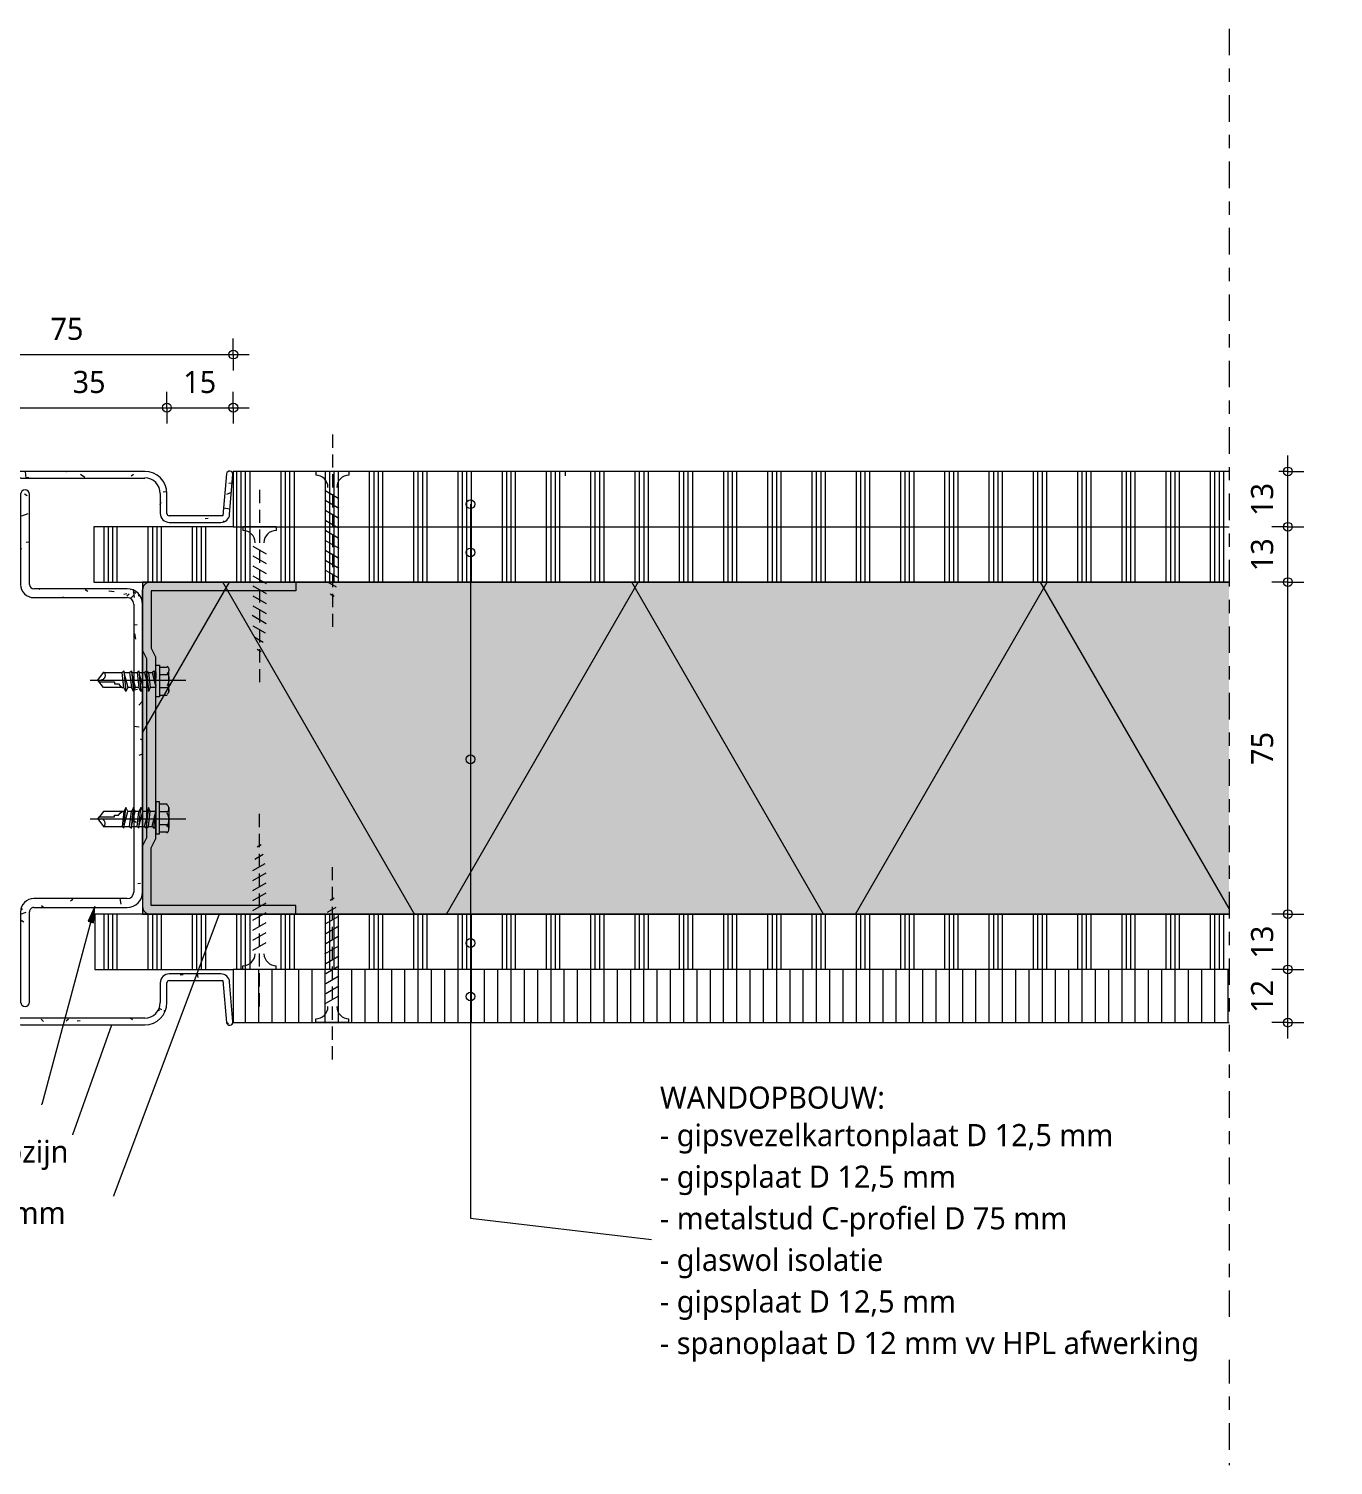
# Model space of a CAD drawing. Header units: millimetres. Extents: x 32900 to 38291, y -18988 to 4133.
# Drawn here: x 33257 to 33551.7, y -15638.2 to -15313.7 of the extents above; entities that cross this region are included whole.
import ezdxf

# ---------------------------------------------------------------- set-up
doc = ezdxf.new("R2010")
doc.units = ezdxf.units.MM
doc.linetypes.add('MV_center', pattern=[15, 6, -3, 3, -3])
doc.linetypes.add('MV_hidden_2', pattern=[4.5, 3, -1.5])
for name, color, linetype, lineweight in [('A-ANNO-DIMS', 211, 'Continuous', 13), ('A-ANNO-DIMS-2', 211, 'Continuous', 13), ('A-ANNO-IDEN', 131, 'Continuous', 18), ('A-ANNO-NOTE', 131, 'Continuous', 18), ('A-DETL', 90, 'Continuous', 13), ('A-DETL-GENF', 92, 'Continuous', 18), ('A-DETL-THIN', 151, 'Continuous', 18), ('G-ANNO-TEXT', 231, 'Continuous', 13), ('STANDARD', 50, 'Continuous', 25)]:
    doc.layers.add(name, color=color, linetype=linetype, lineweight=lineweight)
doc.styles.add('Segoe UI', font='segoeui.ttf', dxfattribs={"height": 5})
doc.styles.add('Segoe UI_B', font='segoeui.ttf', dxfattribs={"height": 5})
doc.dimstyles.new('2_5_mm_2', dxfattribs={"dimscale": 304.8, "dimtxt": 5.23682, "dimasz": 0.006562, "dimexe": 0.011811, "dimexo": 0.0625, "dimgap": 0.005906, "dimtad": 1, "dimdec": 0, "dimzin": 0, "dimdsep": 46, "dimtxsty": 'Segoe UI', "dimblk1": 'DOTBLANK', "dimblk2": 'DOTBLANK', "dimsah": 1, "dimcen": 0.09, "dimdle": 0.011811, "dimazin": 0, "dimtfac": 1, "dimtdec": 4, "dimtix": 1, "dimtmove": 0, "dimatfit": 3, "dimfxl": 0.011811, "dimfxlon": 1, "dimtvp": 1, "dimtfill": 1, "dimtolj": 1, "dimtzin": 0, "dimarcsym": 2})
pattern_1 = [(90, (4, 0), (-10, 6e-16), []), (90, (5, 0), (-10, 6e-16), []), (90, (6, 0), (-10, 6e-16), []), (90, (7, 0), (-10, 6e-16), [])]
pattern_2 = [(230, (33292.705, -15527.169), (-14.5753163, 1.2751645), [1.524, -16.764]), (175, (33292.705, -15527.169), (2.819562, -15.284905), [1.219, -13.411]), (280.451, (33291.491, -15527.062), (-11.7557137, -14.0098403), [1.295, -14.247]), (226.184, (33292.705, -15531.233), (-21.686151, 3.363918), [2.286, -25.146]), (276.636, (33290.898, -15530.952), (-18.99178, -19.79433), [1.943, -21.371]), (171.184, (33292.705, -15531.233), (-18.992058, -19.794098), [1.829, -20.117]), (201, (33290.673, -15530.217), (-12.129647, 8.1815376), [1.524, -16.764]), (146, (33290.673, -15530.217), (-4.944224, -14.7354297), [1.219, -13.411]), (251.451, (33289.662, -15529.535), (-17.073884, -6.5539993), [1.295, -14.247]), (217.5, (33292.705, -15527.169), (-0.2472267, -6.7643278), [0.67056, -12.578, 0.67056, -12.944, -13.462]), (217.5, (33292.705, -15527.169), (-0.2472267, -6.7643278), [-26.863, 0.67056, -12.791]), (187.5, (33292.705, -15527.169), (-5.3456552, -8.0143116), [0.67056, -7.092, 0.67056, -12.273, -5.131]), (187.5, (33292.705, -15527.169), (-5.3456552, -8.0143116), [-20.706, 0.67056, -4.46]), (147.5, (33297.236, -15527.169), (-10.8476471, 0.4581936), [0.67056, -4.409, 0.67056, -15.179, -21.031]), (147.5, (33297.236, -15527.169), (-10.8476471, 0.4581936), [-20.93, 0.67056, -20.361]), (137.5, (33299.268, -15527.169), (-11.8507335, -2.0341877), [0.67056, -5.933, 0.67056, -9.855, -14.935]), (137.5, (33299.268, -15527.169), (-11.8507335, -2.0341877), [-17.13, 0.67056, -14.265])]

# ---------------------------------------------------------------- blocks, each defined once
blk = doc.blocks.new('42 isolatie - Type 1-3788385-Details ziekenhuis Utiliteitsgebouw')
at = {"layer": 'A-DETL-GENF'}
blk.add_hatch(color=256, dxfattribs=at).paths.add_polyline_path([(82.06, 75.8), (10.28, 75.8), (10.28, 0.8), (255.78, 0.8), (255.78, 75.8), (185.87, 75.8)])
at = {"layer": 'A-DETL-GENF', "lineweight": 13}
h = blk.add_hatch(dxfattribs=at)
h.set_pattern_fill('FP_4', color=256, style=0, pattern_type=2)
h.set_pattern_definition([(60, (0, 0), (-69.282, 40), []), (120, (0, 0), (-69.282, -40), [])])
h.paths.add_polyline_path([(82.06, 75.8), (10.28, 75.8), (10.28, 0.8), (255.78, 0.8), (255.78, 75.8), (185.87, 75.8)])
at = {"layer": 'A-DETL-GENF'}
for p, q in [((255.78, 75.8), (10.28, 75.8)), ((255.78, 70.83), (255.78, 75.8)), ((255.78, 70.83), (255.78, 75.8)), ((255.78, 5.77), (255.78, 70.83)), ((255.78, 0.8), (255.78, 5.77)), ((255.78, 0.8), (255.78, 5.77)), ((10.28, 0.8), (255.78, 0.8))]:
    blk.add_line(p, q, dxfattribs=at)
blk = doc.blocks.new('NLRS_00_DI_maskeer - Type 1-4234912-Details ziekenhuis Utiliteitsgebouw')
at = {"layer": 'A-DETL-GENF', "linetype": 'MV_center'}
blk.add_line((-100, 0), (224.5, 0), dxfattribs=at)
blk = doc.blocks.new('00 stalendeurprofiel - schroefje_dwg-4337371-Details ziekenhuis Utiliteitsgebouw')
at = {"layer": 'STANDARD', "color": 130, "lineweight": 5}
for p, q in [((6.15, 69.32), (4.46, 69.32)), ((7.42, 68.48), (7, 65.09)), ((9.12, 68.48), (8.69, 63.82)), ((10.81, 68.48), (10.39, 63.82)), ((12.5, 68.48), (12.08, 63.82)), ((14.2, 68.48), (13.77, 63.82)), ((21.82, 66.36), (0.23, 66.36)), ((6.15, 67.63), (4.46, 67.63)), ((7.85, 68.05), (7, 64.67)), ((8.69, 68.05), (8.27, 64.67)), ((9.54, 68.05), (8.69, 64.67)), ((10.81, 68.05), (9.96, 64.67)), ((11.23, 68.05), (10.81, 64.67)), ((12.5, 68.05), (11.66, 64.67)), ((12.93, 68.05), (12.5, 64.67)), ((14.2, 68.05), (13.35, 64.67)), ((6.15, 64.67), (4.46, 64.67)), ((6.15, 62.97), (4.46, 62.97))]:
    blk.add_line(p, q, dxfattribs=at)
at = {"layer": 'STANDARD', "color": 130, "lineweight": 5, "flags": 128}
for points in [[(4.04, 63.82), (4.04, 66.36), (4.04, 68.48)], [(4.48, 69.52), (4.39, 69.44), (4.3, 69.35), (4.23, 69.25), (4.17, 69.15), (4.12, 69.04), (4.09, 68.92), (4.06, 68.8), (4.06, 68.67), (4.06, 68.55), (4.09, 68.43), (4.12, 68.31), (4.17, 68.2), (4.23, 68.1), (4.3, 68), (4.39, 67.91), (4.48, 67.83)], [(7, 64.24), (7, 64.67), (8.27, 64.67), (8.69, 63.82), (8.69, 64.67), (9.96, 64.67), (10.39, 63.82), (10.81, 64.67), (11.66, 64.67), (12.08, 63.82), (12.5, 64.67), (13.35, 64.67), (13.77, 63.82), (14.2, 64.67), (18.85, 64.67), (20.12, 66.36), (18.85, 68.05), (14.62, 68.05), (14.2, 68.48), (14.2, 68.05), (12.93, 68.05), (12.5, 68.48), (12.5, 68.05), (11.23, 68.05), (10.81, 68.48), (10.81, 68.05), (9.54, 68.05), (9.12, 68.48), (8.69, 68.05), (7.85, 68.05), (7.42, 68.48), (7, 68.05), (7, 66.78)], [(18.82, 68.21), (18.71, 68.1), (18.62, 67.98), (18.55, 67.85), (18.5, 67.72), (18.46, 67.57), (18.45, 67.42), (18.46, 67.27), (18.49, 67.12), (18.54, 66.98), (18.61, 66.85), (18.69, 66.73), (18.8, 66.62), (18.91, 66.53), (19.04, 66.45), (19.18, 66.4), (19.33, 66.36)], [(4.43, 68.05), (4.27, 67.69), (4.15, 67.32), (4.08, 66.94), (4.06, 66.56), (4.08, 66.17), (4.15, 65.79), (4.27, 65.42), (4.43, 65.06)], [(20.12, 66.36), (19.7, 65.94), (19.28, 65.94), (18.85, 65.94), (18.43, 65.94), (18.01, 65.94), (17.58, 65.94), (17.16, 65.94), (16.74, 65.94), (16.31, 65.94), (16.31, 65.51), (15.89, 65.51), (15.47, 65.51), (15.04, 65.09), (14.62, 64.67), (14.2, 64.67), (14.62, 68.05)], [(4.48, 64.86), (4.39, 64.78), (4.3, 64.69), (4.23, 64.6), (4.17, 64.49), (4.12, 64.38), (4.09, 64.26), (4.06, 64.14), (4.06, 64.02), (4.06, 63.89), (4.09, 63.77), (4.12, 63.66), (4.17, 63.54), (4.23, 63.44), (4.3, 63.34), (4.39, 63.25), (4.48, 63.17)]]:
    blk.add_lwpolyline(points, dxfattribs=at)
blk.add_lwpolyline([(6.15, 62.55), (7, 62.55), (7, 69.75), (6.15, 69.75)], close=True, dxfattribs=at)
blk = doc.blocks.new('00 stalendeurprofiel - 00_DI_stalendeurprofiel-V25-Details ziekenhuis Utiliteitsgebouw')
at = {"layer": 'A-DETL-GENF', "lineweight": 13}
h = blk.add_hatch(dxfattribs=at)
h.set_pattern_fill('FP_29', color=256, style=0, pattern_type=2)
h.set_pattern_definition(pattern_2)
h.paths.add_polyline_path([(-9.76, 11.59), (-9.94, 11.55), (-10.1, 11.47), (-10.24, 11.35), (-10.34, 11.2), (-10.41, 11.03), (-10.43, 10.85), (-9.68, 1.8), (-9.57, 1.32), (-9.35, 0.89), (-9.03, 0.52), (-8.63, 0.24), (-8.18, 0.06), (-7.69, 0), (4, 0), (4.52, 0.07), (5, 0.27), (5.41, 0.59), (5.73, 1), (5.93, 1.48), (6, 2), (6, 6.5), (6.12, 7.41), (6.47, 8.25), (7.03, 8.97), (7.75, 9.53), (8.59, 9.88), (9.5, 10), (37.63, 9.98), (37.75, 9.93), (37.85, 9.85), (37.93, 9.75), (37.98, 9.63), (38, 9.5), (38, -40.5), (38.15, -41.66), (38.6, -42.75), (39.32, -43.68), (40.25, -44.4), (41.34, -44.85), (42.5, -45), (47.06, -45), (48.11, -44.87), (49.11, -44.51), (49.99, -43.92), (50.7, -43.14), (51.22, -42.21), (51.5, -41.19), (51.54, -40.13), (51, -36.06), (51.02, -35.83), (51.08, -35.6), (51.2, -35.4), (51.36, -35.23), (51.55, -35.11), (51.77, -35.03), (52.17, -35), (62, -35), (62.26, -35.03), (62.5, -35.13), (62.71, -35.29), (62.86, -35.5), (62.96, -35.74), (63, -36), (62.98, -66.64), (62.93, -66.76), (62.85, -66.86), (62.75, -66.94), (62.63, -66.99), (62.5, -67), (39.99, -67), (39.55, -67.05), (39.13, -67.2), (38.76, -67.43), (38.44, -67.73), (38.2, -68.1), (38.04, -68.51), (38.02, -111.62), (37.97, -111.75), (37.89, -111.86), (37.78, -111.94), (37.66, -111.99), (37.52, -112.01), (9.5, -112.01), (8.6, -111.89), (7.75, -111.54), (7.02, -110.98), (6.47, -110.26), (6.12, -109.41), (6, -108.51), (6, -104), (5.93, -103.48), (5.73, -103), (5.41, -102.59), (5, -102.27), (4.52, -102.07), (4, -102), (-7.69, -102), (-8.18, -102.06), (-8.63, -102.24), (-9.03, -102.52), (-9.35, -102.89), (-9.57, -103.32), (-9.68, -103.8), (-10.43, -112.85), (-10.41, -113.03), (-10.34, -113.2), (-10.24, -113.35), (-10.1, -113.47), (-9.94, -113.55), (-9.76, -113.59), (-9.57, -113.58), (-9.4, -113.54), (-9.24, -113.45), (-9.1, -113.32), (-9.01, -113.16), (-8.95, -112.99), (-8.15, -103.5), (4.13, -103.52), (4.25, -103.57), (4.35, -103.65), (4.43, -103.75), (4.48, -103.87), (4.5, -104), (4.5, -108.5), (4.67, -109.79), (5.17, -111), (5.96, -112.04), (7, -112.83), (8.21, -113.33), (9.5, -113.5), (37.5, -113.5), (38.02, -113.43), (38.5, -113.23), (38.91, -112.91), (39.23, -112.5), (39.43, -112.02), (39.5, -111.5), (39.5, -68.51), (62.5, -68.51), (63.02, -68.44), (63.5, -68.24), (63.91, -67.93), (64.23, -67.51), (64.43, -67.03), (64.5, -66.51), (64.5, -36), (64.42, -35.35), (64.17, -34.75), (63.77, -34.23), (63.25, -33.83), (62.65, -33.59), (62, -33.5), (51.9, -33.51), (51.36, -33.58), (50.76, -33.83), (50.25, -34.22), (49.85, -34.72), (49.6, -35.31), (49.5, -35.95), (49.57, -36.59), (50.05, -40.24), (50.02, -40.95), (49.84, -41.63), (49.49, -42.25), (49.01, -42.77), (48.43, -43.17), (47.76, -43.42), (47.06, -43.5), (42.5, -43.5), (41.72, -43.4), (40.93, -43.04), (40.54, -42.77), (40.12, -42.33), (39.83, -41.82), (39.6, -41.28), (39.5, -40.5), (39.5, 9.5), (39.43, 10.02), (39.23, 10.5), (38.91, 10.91), (38.5, 11.23), (38.02, 11.43), (37.5, 11.5), (9.5, 11.5), (8.21, 11.33), (7, 10.83), (5.96, 10.04), (5.17, 9), (4.67, 7.79), (4.5, 6.5), (4.48, 1.87), (4.43, 1.75), (4.35, 1.65), (4.25, 1.57), (4.13, 1.52), (4, 1.5), (-8.15, 1.5), (-8.95, 10.99), (-9.01, 11.16), (-9.1, 11.32), (-9.24, 11.45), (-9.4, 11.54), (-9.57, 11.58)])
h = blk.add_hatch(dxfattribs=at)
h.set_pattern_fill('FP_29', color=256, style=0, pattern_type=2)
h.set_pattern_definition(pattern_2)
h.paths.add_polyline_path([(36.54, 7.36), (36.29, 7.33), (36.04, 7.23), (35.84, 7.07), (35.68, 6.86), (35.58, 6.62), (35.54, 6.36), (35.54, -14.05), (35.51, -14.3), (35.42, -14.53), (35.27, -14.72), (35.07, -14.87), (34.84, -14.97), (34.6, -15), (13.47, -15), (12.57, -15.12), (11.74, -15.47), (11.02, -16.02), (10.47, -16.74), (10.12, -17.57), (10, -18.47), (10, -83.53), (10.12, -84.43), (10.47, -85.26), (11.02, -85.98), (11.74, -86.53), (12.57, -86.88), (13.47, -87), (34.6, -87), (34.84, -87.03), (35.07, -87.13), (35.27, -87.28), (35.42, -87.47), (35.51, -87.7), (35.54, -87.95), (35.54, -108.36), (35.58, -108.62), (35.68, -108.86), (35.84, -109.07), (36.04, -109.23), (36.29, -109.33), (36.54, -109.36), (36.8, -109.33), (37.04, -109.23), (37.25, -109.07), (37.41, -108.86), (37.51, -108.62), (37.54, -108.36), (37.54, -87.95), (37.44, -87.18), (37.15, -86.47), (36.68, -85.86), (36.07, -85.39), (35.36, -85.1), (34.6, -85), (13.47, -85), (13.09, -84.95), (12.74, -84.8), (12.43, -84.57), (12.2, -84.26), (12.05, -83.91), (12, -83.53), (12, -18.47), (12.05, -18.09), (12.2, -17.74), (12.43, -17.43), (12.74, -17.2), (13.09, -17.05), (13.47, -17), (34.6, -17), (35.36, -16.9), (36.07, -16.61), (36.68, -16.14), (37.15, -15.53), (37.44, -14.82), (37.54, -14.05), (37.54, 6.36), (37.51, 6.62), (37.41, 6.86), (37.25, 7.07), (37.04, 7.23), (36.8, 7.33)])
h = blk.add_hatch(dxfattribs=at)
h.set_pattern_fill('FP_29', color=256, style=0, pattern_type=2)
h.set_pattern_definition(pattern_2)
h.paths.add_polyline_path([(48.93, -29.35), (41.19, -31.08), (40.74, -31.11), (40.3, -31.05), (39.88, -30.9), (39.5, -30.66), (39.5, -31.45), (39.75, -31.47), (40, -31.55), (40.21, -31.68), (40.38, -31.87), (40.5, -32.1), (40.56, -32.34), (40.56, -35.89), (39.5, -35.46), (39.5, -36.28), (40.56, -37.08), (40.56, -42.05), (39.81, -41.82), (40.12, -42.33), (40.54, -42.77), (41.03, -43.12), (41.59, -43.36), (43.38, -43.32), (45.14, -43.08), (46.85, -42.64), (48.52, -41.99), (48.84, -35.04), (49.08, -34.48), (49.44, -34), (49.91, -33.61), (50.46, -33.35), (51.05, -33.23), (51.66, -33.25), (51.9, -33.39), (52.17, -33.47), (52.45, -33.47), (52.73, -33.41), (52.97, -33.27), (53.18, -33.08), (53.33, -32.84), (53.41, -32.57), (52.92, -31.5), (52.17, -30.58), (51.21, -29.89), (50.11, -29.47)])
h.paths.add_polyline_path([(49.51, -30.22), (50.08, -30.31), (50.63, -30.52), (51.1, -30.86), (51.49, -31.3), (51.76, -31.82), (51.9, -32.38), (51.1, -32.24), (50.29, -32.3), (49.53, -32.55), (48.85, -32.99), (48.3, -33.59), (47.92, -34.3), (47.73, -35.09), (41.61, -35.93), (41.61, -31.87), (48.92, -30.28)])
h.paths.add_polyline_path([(47.76, -36.09), (47.56, -41.37), (44.62, -42.03), (41.61, -42.1), (41.61, -36.94), (43.9, -36.62)])
at = {"layer": 'A-DETL-GENF'}
for p, q in [((-10.43, 10.85), (-9.68, 1.8)), ((-8.15, 1.5), (-8.95, 10.99)), ((37.5, 11.5), (9.5, 11.5)), ((9.5, 10), (37.5, 10)), ((4.5, 6.5), (4.5, 2)), ((6, 2), (6, 6.5)), ((38, 9.5), (38, -40.5)), ((39.5, -30.66), (39.5, 9.5)), ((35.54, 6.36), (35.54, -14.05)), ((37.54, -14.05), (37.54, 6.36)), ((4, 1.5), (-8.15, 1.5)), ((-7.69, 0), (4, 0)), ((34.6, -15), (13.47, -15)), ((10, -18.47), (10, -83.53)), ((12, -83.53), (12, -18.47)), ((13.47, -17), (34.6, -17)), ((39.5, -30.66), (39.5, -31.45)), ((39.5, -35.46), (39.5, -31.45)), ((40.56, -32.34), (40.56, -35.89)), ((48.93, -29.35), (41.19, -31.08)), ((41.61, -31.87), (48.92, -30.28)), ((41.61, -35.93), (41.61, -31.87)), ((40.56, -35.89), (39.5, -35.46)), ((39.5, -35.46), (39.5, -36.28)), ((47.73, -35.09), (41.61, -35.93)), ((48.52, -41.99), (48.84, -35.04)), ((52.17, -33.5), (52, -33.5)), ((52, -35), (62, -35)), ((62, -33.5), (52.45, -33.5)), ((39.5, -40.5), (39.5, -36.28)), ((39.5, -36.28), (40.56, -37.08)), ((40.56, -37.08), (40.56, -42.05)), ((41.61, -36.94), (47.76, -36.09)), ((41.61, -42.1), (41.61, -36.94)), ((47.76, -36.09), (47.56, -41.37)), ((49.57, -36.59), (50.05, -40.24)), ((51.54, -40.13), (51.04, -36.29)), ((63, -36), (63, -66.51)), ((64.5, -66.51), (64.5, -36)), ((40.56, -42.05), (39.81, -41.82)), ((47.06, -43.5), (42.5, -43.5)), ((42.5, -45), (47.06, -45)), ((62.5, -67), (39.99, -67)), ((38.04, -68.51), (38.04, -111.49)), ((39.5, -111.5), (39.5, -68.51)), ((39.5, -68.51), (62.5, -68.51)), ((34.6, -85), (13.47, -85)), ((13.47, -87), (34.6, -87)), ((35.54, -87.95), (35.54, -108.36)), ((37.54, -108.36), (37.54, -87.95)), ((-9.68, -103.8), (-10.43, -112.85)), ((-8.95, -112.99), (-8.15, -103.5)), ((-8.15, -103.5), (4, -103.5)), ((4, -102), (-7.69, -102)), ((4.5, -104), (4.5, -108.5)), ((6, -108.51), (6, -104)), ((37.52, -112.01), (9.5, -112.01)), ((9.5, -113.5), (37.5, -113.5))]:
    blk.add_line(p, q, dxfattribs=at)
for centre, radius, start, end in [((-9.68, 10.84), 0.75, 11.2589, 179.7204), ((9.5, 6.5), 5, 90, 180), ((9.5, 6.5), 3.5, 90, 180), ((37.5, 9.5), 2, 0, 90), ((37.5, 9.5), 0.5, 360, 90), ((36.54, 6.36), 1, 0, 180), ((-7.69, 2), 2, 185.7106, 270), ((4, 2), 0.5, 270, 360), ((4, 2), 2, 270, 0), ((13.47, -18.47), 3.47, 90, 180), ((34.6, -14.05), 2.95, 270, 0), ((34.6, -14.05), 0.947, 270, 0), ((13.47, -18.47), 1.47, 90, 180), ((40.82, -28.93), 2.18, 232.5997, 279.7654), ((39.57, -32.44), 0.992, 5.8031, 94.1969), ((50.92, -35.45), 3.21, 72.4019, 173.5664), ((49.45, -32.69), 2.47, 7.0881, 102.2601), ((49.05, -33.91), 4.57, 17.0704, 91.4697), ((51.27, -35.75), 2.53, 81.2859, 163.7536), ((52, -36), 2.5, 90, 193.7056), ((52, -36), 1, 90, 196.6258), ((52.34, -32.39), 1.09, 231.7899, 350.1606), ((62, -36), 2.5, 0, 90), ((62, -36), 0.999, 360, 90), ((42.5, -40.5), 4.5, 180, 270), ((42.5, -40.5), 3, 180, 210), ((42.5, -40.5), 3, 206.0813, 252.3309), ((42.18, -28.1), 15.27, 267.7703, 294.5245), ((42.74, -26.89), 15.26, 265.7512, 288.4014), ((47.06, -40.5), 4.5, 270, 4.7685), ((47.06, -40.5), 3, 270, 5), ((42.5, -40.5), 3, 225, 228.8941), ((42.5, -40.5), 3, 240, 240.7252), ((42.5, -40.5), 3, 252.2199, 270), ((39.99, -69.02), 2.01, 90, 165.5225), ((62.5, -66.51), 0.497, 270, 0), ((62.5, -66.51), 2, 270, 0), ((13.47, -83.53), 3.47, 180, 270), ((13.47, -83.53), 1.47, 180, 270), ((34.6, -87.95), 2.95, 360, 90), ((34.6, -87.95), 0.947, 0, 90), ((-7.69, -104), 2, 90, 174.284), ((4, -104), 2, 360, 90), ((4, -104), 0.5, 0, 90), ((9.5, -108.5), 5, 180, 270), ((9.5, -108.51), 3.51, 180, 270), ((36.54, -108.36), 1, 180, 360), ((-9.68, -112.84), 0.75, 180.2796, 348.7411), ((37.5, -111.5), 2, 270, 360), ((37.52, -111.49), 0.521, 270, 360)]:
    blk.add_arc(centre, radius, start, end, dxfattribs=at)
blk.add_blockref('00 stalendeurprofiel - schroefje_dwg-4337371-Details ziekenhuis Utiliteitsgebouw', (0, -101.38))
at = {"extrusion": (0, 0, -1), "zscale": -1, "rotation": 180}
blk.add_blockref('00 stalendeurprofiel - schroefje_dwg-4337371-Details ziekenhuis Utiliteitsgebouw', (0, 0), dxfattribs=at)
blk = doc.blocks.new('00 msprofiel - 75-V6-Details ziekenhuis Utiliteitsgebouw')
at = {"layer": 'A-DETL-GENF'}
for p, q in [((0, 22.1), (0, 35.78)), ((1.72, 37.5), (34.63, 37.5)), ((34.63, 37.5), (34.63, 35.54)), ((34.63, 35.54), (1.96, 35.54)), ((1.96, 35.54), (1.96, 22.56)), ((0.98, 20.13), (0, 22.1)), ((0.98, -20.13), (0.98, 20.13)), ((1.96, 22.56), (2.95, 20.6)), ((2.95, 20.6), (2.95, -20.6)), ((0.98, -20.13), (0, -22.1)), ((0, -22.1), (0, -35.78)), ((1.96, -22.56), (2.95, -20.6)), ((1.96, -35.54), (1.96, -22.56)), ((34.63, -35.54), (1.96, -35.54)), ((34.63, -37.5), (34.63, -35.54)), ((1.72, -37.5), (34.63, -37.5))]:
    blk.add_line(p, q, dxfattribs=at)
for centre, start, end in [((1.72, 35.78), 90, 180), ((1.72, -35.78), 180, 270)]:
    blk.add_arc(centre, 1.72, start, end, dxfattribs=at)
blk = doc.blocks.new('DIMBLOCK494-Details ziekenhuis Utiliteitsgebouw')
at = {"layer": 'A-ANNO-DIMS-2'}
for p, q in [((33541.48, -15526.17), (33537.88, -15526.17)), ((33541.48, -15541.77), (33541.48, -15526.17)), ((33541.48, -15526.17), (33545.08, -15526.17)), ((33541.48, -15538.17), (33537.88, -15538.17)), ((33541.48, -15538.17), (33545.08, -15538.17))]:
    blk.add_line(p, q, dxfattribs=at)
for centre in [(33541.48, -15526.17), (33541.48, -15538.17)]:
    blk.add_circle(centre, 1, dxfattribs=at)
at = {"layer": 'A-ANNO-DIMS-2', "color": 0, "insert": (33533.15, -15535.98), "char_height": 5, "width": 9.1406, "attachment_point": 1, "rotation": 90, "line_spacing_factor": 1.142579, "style": 'Segoe UI', "bg_fill": 3, "box_fill_scale": 1.25, "bg_fill_color": 9, "bg_fill_true_color": 13158600, "bg_fill_transparency": 0}
blk.add_mtext('12', dxfattribs=at)
blk = doc.blocks.new('_DotBlank')
at = {"color": 0, "linetype": 'ByBlock', "lineweight": -2}
blk.add_line((-0.5, 0), (-1, 0), dxfattribs=at)
blk.add_circle((0, 0), 0.5, dxfattribs=at)
blk = doc.blocks.new('DIMBLOCK495-Details ziekenhuis Utiliteitsgebouw')
at = {"layer": 'A-ANNO-DIMS-2'}
for p, q in [((33541.48, -15513.67), (33537.88, -15513.67)), ((33541.48, -15526.17), (33541.48, -15513.67)), ((33541.48, -15513.67), (33545.08, -15513.67)), ((33541.48, -15526.17), (33537.88, -15526.17)), ((33541.48, -15526.17), (33545.08, -15526.17))]:
    blk.add_line(p, q, dxfattribs=at)
for centre in [(33541.48, -15513.67), (33541.48, -15526.17)]:
    blk.add_circle(centre, 1, dxfattribs=at)
at = {"layer": 'A-ANNO-DIMS-2', "color": 0, "insert": (33533.15, -15523.73), "char_height": 5, "width": 9.1406, "attachment_point": 1, "rotation": 90, "line_spacing_factor": 1.142579, "style": 'Segoe UI', "bg_fill": 3, "box_fill_scale": 1.25, "bg_fill_color": 9, "bg_fill_true_color": 13158600, "bg_fill_transparency": 0}
blk.add_mtext('13', dxfattribs=at)
blk = doc.blocks.new('DIMBLOCK496-Details ziekenhuis Utiliteitsgebouw')
at = {"layer": 'A-ANNO-DIMS-2'}
for p, q in [((33541.48, -15438.67), (33537.88, -15438.67)), ((33541.48, -15513.67), (33541.48, -15438.67)), ((33541.48, -15438.67), (33545.08, -15438.67)), ((33541.48, -15513.67), (33537.88, -15513.67)), ((33541.48, -15513.67), (33545.08, -15513.67))]:
    blk.add_line(p, q, dxfattribs=at)
for centre in [(33541.48, -15438.67), (33541.48, -15513.67)]:
    blk.add_circle(centre, 1, dxfattribs=at)
at = {"layer": 'A-ANNO-DIMS-2', "color": 0, "insert": (33533.15, -15479.98), "char_height": 5, "width": 9.1406, "attachment_point": 1, "rotation": 90, "line_spacing_factor": 1.142579, "style": 'Segoe UI', "bg_fill": 3, "box_fill_scale": 1.25, "bg_fill_color": 9, "bg_fill_true_color": 13158600, "bg_fill_transparency": 0}
blk.add_mtext('75', dxfattribs=at)
blk = doc.blocks.new('DIMBLOCK497-Details ziekenhuis Utiliteitsgebouw')
at = {"layer": 'A-ANNO-DIMS-2'}
for p, q in [((33541.48, -15426.17), (33537.88, -15426.17)), ((33541.48, -15438.67), (33541.48, -15426.17)), ((33541.48, -15426.17), (33545.08, -15426.17)), ((33541.48, -15438.67), (33537.88, -15438.67)), ((33541.48, -15438.67), (33545.08, -15438.67))]:
    blk.add_line(p, q, dxfattribs=at)
for centre in [(33541.48, -15426.17), (33541.48, -15438.67)]:
    blk.add_circle(centre, 1, dxfattribs=at)
at = {"layer": 'A-ANNO-DIMS-2', "color": 0, "insert": (33533.15, -15436.23), "char_height": 5, "width": 9.1406, "attachment_point": 1, "rotation": 90, "line_spacing_factor": 1.142579, "style": 'Segoe UI', "bg_fill": 3, "box_fill_scale": 1.25, "bg_fill_color": 9, "bg_fill_true_color": 13158600, "bg_fill_transparency": 0}
blk.add_mtext('13', dxfattribs=at)
blk = doc.blocks.new('DIMBLOCK498-Details ziekenhuis Utiliteitsgebouw')
at = {"layer": 'A-ANNO-DIMS-2'}
for p, q in [((33541.48, -15426.17), (33541.48, -15410.07)), ((33541.48, -15413.67), (33537.88, -15413.67)), ((33541.48, -15413.67), (33545.08, -15413.67)), ((33541.48, -15426.17), (33537.88, -15426.17)), ((33541.48, -15426.17), (33545.08, -15426.17))]:
    blk.add_line(p, q, dxfattribs=at)
for centre in [(33541.48, -15413.67), (33541.48, -15426.17)]:
    blk.add_circle(centre, 1, dxfattribs=at)
at = {"layer": 'A-ANNO-DIMS-2', "color": 0, "insert": (33533.15, -15423.73), "char_height": 5, "width": 9.1406, "attachment_point": 1, "rotation": 90, "line_spacing_factor": 1.142579, "style": 'Segoe UI', "bg_fill": 3, "box_fill_scale": 1.25, "bg_fill_color": 9, "bg_fill_true_color": 13158600, "bg_fill_transparency": 0}
blk.add_mtext('13', dxfattribs=at)
blk = doc.blocks.new('DIMBLOCK503-Details ziekenhuis Utiliteitsgebouw')
at = {"layer": 'A-ANNO-DIMS-2'}
for p, q in [((33253.21, -15399.27), (33253.21, -15395.67)), ((33288.21, -15399.27), (33288.21, -15395.67)), ((33253.21, -15399.27), (33288.21, -15399.27)), ((33253.21, -15399.27), (33253.21, -15402.87)), ((33288.21, -15399.27), (33288.21, -15402.87))]:
    blk.add_line(p, q, dxfattribs=at)
for centre in [(33253.21, -15399.27), (33288.21, -15399.27)]:
    blk.add_circle(centre, 1, dxfattribs=at)
at = {"layer": 'A-ANNO-DIMS-2', "color": 0, "insert": (33266.9, -15390.95), "char_height": 5, "width": 9.1406, "attachment_point": 1, "line_spacing_factor": 1.142579, "style": 'Segoe UI', "bg_fill": 3, "box_fill_scale": 1.25, "bg_fill_color": 9, "bg_fill_true_color": 13158600, "bg_fill_transparency": 0}
blk.add_mtext('35', dxfattribs=at)
blk = doc.blocks.new('DIMBLOCK504-Details ziekenhuis Utiliteitsgebouw')
at = {"layer": 'A-ANNO-DIMS-2'}
for p, q in [((33288.21, -15399.27), (33288.21, -15395.67)), ((33303.21, -15399.27), (33303.21, -15395.67)), ((33288.21, -15399.27), (33306.81, -15399.27)), ((33288.21, -15399.27), (33288.21, -15402.87)), ((33303.21, -15399.27), (33303.21, -15402.87))]:
    blk.add_line(p, q, dxfattribs=at)
for centre in [(33288.21, -15399.27), (33303.21, -15399.27)]:
    blk.add_circle(centre, 1, dxfattribs=at)
at = {"layer": 'A-ANNO-DIMS-2', "color": 0, "insert": (33291.9, -15390.95), "char_height": 5, "width": 9.1406, "attachment_point": 1, "line_spacing_factor": 1.142579, "style": 'Segoe UI', "bg_fill": 3, "box_fill_scale": 1.25, "bg_fill_color": 9, "bg_fill_true_color": 13158600, "bg_fill_transparency": 0}
blk.add_mtext('15', dxfattribs=at)
blk = doc.blocks.new('DIMBLOCK505-Details ziekenhuis Utiliteitsgebouw')
at = {"layer": 'A-ANNO-DIMS-2'}
for p, q in [((33228.21, -15387.27), (33228.21, -15383.67)), ((33303.21, -15387.27), (33303.21, -15383.67)), ((33224.61, -15387.27), (33306.81, -15387.27)), ((33228.21, -15387.27), (33228.21, -15390.87)), ((33303.21, -15387.27), (33303.21, -15390.87))]:
    blk.add_line(p, q, dxfattribs=at)
for centre in [(33228.21, -15387.27), (33303.21, -15387.27)]:
    blk.add_circle(centre, 1, dxfattribs=at)
at = {"layer": 'A-ANNO-DIMS-2', "color": 0, "insert": (33261.9, -15378.95), "char_height": 5, "width": 9.1406, "attachment_point": 1, "line_spacing_factor": 1.142579, "style": 'Segoe UI', "bg_fill": 3, "box_fill_scale": 1.25, "bg_fill_color": 9, "bg_fill_true_color": 13158600, "bg_fill_transparency": 0}
blk.add_mtext('75', dxfattribs=at)

msp = doc.modelspace()

# ---------------------------------------------------------------- hatches: boundary and pattern name
at = {"layer": 'A-DETL-GENF', "lineweight": 13}
h = msp.add_hatch(dxfattribs=at)
h.set_pattern_fill('FP_2', color=254, style=0, pattern_type=2)
h.set_pattern_definition(pattern_1)
h.paths.add_polyline_path([(33456.42, -15426.17), (33528.21, -15426.17), (33528.21, -15413.67), (33303.21, -15413.67), (33303.21, -15426.17), (33352.62, -15426.17)])
h = msp.add_hatch(dxfattribs=at)
h.set_pattern_fill('FP_2', color=254, style=0, pattern_type=2)
h.set_pattern_definition(pattern_1)
h.paths.add_polyline_path([(33528.21, -15438.67), (33528.21, -15426.17), (33271.67, -15426.17), (33271.67, -15438.67), (33456.42, -15438.67)])
h = msp.add_hatch(dxfattribs=at)
h.set_pattern_fill('FP_2', color=254, style=0, pattern_type=2)
h.set_pattern_definition(pattern_1)
h.paths.add_polyline_path([(33300.71, -15526.17), (33528.21, -15526.17), (33528.21, -15513.67), (33271.91, -15513.67), (33271.91, -15526.17)])
h = msp.add_hatch(dxfattribs=at)
h.set_pattern_fill('FP_22', color=254, style=0, pattern_type=2)
h.set_pattern_definition([(90, (0, 0), (-3, 2e-16), [])])
h.paths.add_polyline_path([(33352.62, -15538.17), (33528.21, -15538.17), (33528.21, -15526.17), (33303.21, -15526.17), (33303.21, -15538.17)])
at = {"layer": 'G-ANNO-TEXT'}
msp.add_hatch(color=7, dxfattribs=at).paths.add_polyline_path([(33271.94, -15511.98), (33270.39, -15515.29), (33271.62, -15515.62)])

# ---------------------------------------------------------------- linework, layer by layer
at = {"layer": 'A-ANNO-IDEN'}
for p, q in [((33275.68, -15538.76), (33265.67, -15566.95)), ((33265.67, -15566.95), (33267.01, -15566.95)), ((33274.85, -15580.79), (33266.58, -15580.79))]:
    msp.add_line(p, q, dxfattribs=at)
at = {"layer": 'A-ANNO-NOTE'}
for p, q in [((33356.81, -15421.08), (33356.81, -15582.36)), ((33356.81, -15431.97), (33356.81, -15582.36)), ((33356.81, -15478.7), (33356.81, -15582.36)), ((33356.81, -15520.2), (33356.81, -15582.36)), ((33356.81, -15532.27), (33356.81, -15582.36)), ((33356.81, -15582.36), (33397.7, -15587.2)), ((33356.81, -15582.36), (33397.7, -15587.2)), ((33356.81, -15582.36), (33397.7, -15587.2)), ((33356.81, -15582.36), (33397.7, -15587.2)), ((33356.81, -15582.36), (33397.7, -15587.2))]:
    msp.add_line(p, q, dxfattribs=at)
for centre in [(33356.81, -15421.08), (33356.81, -15431.97), (33356.81, -15478.7), (33356.81, -15520.2), (33356.81, -15532.27)]:
    msp.add_circle(centre, 1, dxfattribs=at)
at = {"layer": 'A-DETL', "linetype": 'MV_hidden_2'}
for p, q in [((33325.59, -15405.31), (33325.59, -15450.31)), ((33309.14, -15417.81), (33309.14, -15462.81)), ((33309.14, -15534.53), (33309.14, -15489.53)), ((33325.59, -15546.53), (33325.59, -15501.53))]:
    msp.add_line(p, q, dxfattribs=at)
at = {"layer": 'A-DETL'}
for p, q in [((33329.34, -15413.67), (33321.84, -15413.67)), ((33321.84, -15413.67), (33321.84, -15414.52)), ((33329.34, -15413.67), (33329.34, -15414.52)), ((33378.21, -15413.67), (33378.21, -15414.67)), ((33324.09, -15418.02), (33327.09, -15419.75)), ((33324.09, -15420.27), (33327.09, -15422)), ((33324.09, -15422.52), (33327.09, -15424.25)), ((33312.89, -15426.17), (33305.39, -15426.17)), ((33305.39, -15426.17), (33305.39, -15427.02)), ((33312.89, -15426.17), (33312.89, -15427.02)), ((33324.09, -15424.77), (33327.09, -15426.5)), ((33323.91, -15429.17), (33327.09, -15431)), ((33324.09, -15427.02), (33326.94, -15428.67)), ((33307.64, -15430.52), (33310.64, -15432.25)), ((33307.64, -15432.77), (33310.64, -15434.5)), ((33324.09, -15431.52), (33327.09, -15433.25)), ((33307.64, -15435.02), (33310.64, -15436.75)), ((33324.09, -15433.77), (33327.09, -15435.5)), ((33324.09, -15436.02), (33326.87, -15437.63)), ((33307.64, -15437.27), (33310.64, -15439)), ((33307.64, -15439.52), (33310.64, -15441.25)), ((33324.51, -15438.62), (33326.43, -15439.73)), ((33307.64, -15441.77), (33310.64, -15443.5)), ((33325.08, -15441.35), (33325.98, -15441.87)), ((33307.47, -15446.17), (33310.64, -15448)), ((33307.64, -15444.02), (33310.64, -15445.75)), ((33307.64, -15448.52), (33310.43, -15450.13)), ((33308.06, -15451.12), (33309.99, -15452.23)), ((33308.64, -15453.85), (33309.54, -15454.37)), ((33308.64, -15498.48), (33309.54, -15497.96)), ((33308.06, -15501.22), (33309.99, -15500.1)), ((33307.64, -15503.82), (33310.43, -15502.21)), ((33307.64, -15506.07), (33310.64, -15504.34)), ((33307.64, -15508.32), (33310.64, -15506.59)), ((33307.64, -15510.57), (33310.64, -15508.84)), ((33307.64, -15512.82), (33310.64, -15511.09)), ((33325.08, -15510.48), (33325.98, -15509.96)), ((33307.64, -15515.07), (33310.64, -15513.34)), ((33324.09, -15515.82), (33326.87, -15514.21)), ((33324.51, -15513.22), (33326.43, -15512.1)), ((33307.64, -15517.32), (33310.64, -15515.59)), ((33324.09, -15518.07), (33327.09, -15516.34)), ((33307.64, -15519.57), (33310.64, -15517.84)), ((33307.64, -15521.82), (33310.64, -15520.09)), ((33324.09, -15520.32), (33327.09, -15518.59)), ((33323.91, -15522.67), (33327.09, -15520.84)), ((33324.09, -15524.82), (33327.09, -15523.09)), ((33305.39, -15526.17), (33305.39, -15525.32)), ((33312.89, -15526.17), (33305.39, -15526.17)), ((33312.89, -15526.17), (33312.89, -15525.32)), ((33324.09, -15527.07), (33327.09, -15525.34)), ((33324.09, -15529.32), (33327.09, -15527.59)), ((33324.09, -15531.57), (33327.09, -15529.84)), ((33324.09, -15533.82), (33327.09, -15532.09)), ((33321.84, -15538.17), (33321.84, -15537.32)), ((33329.34, -15538.17), (33321.84, -15538.17)), ((33329.34, -15538.17), (33329.34, -15537.32))]:
    msp.add_line(p, q, dxfattribs=at)
for centre, start, end in [((33321.84, -15417.27), 0, 90), ((33329.34, -15417.27), 90, 180), ((33305.39, -15429.77), 0, 90), ((33312.89, -15429.77), 90, 180), ((33305.39, -15522.57), 270, 357.9161), ((33312.89, -15522.57), 182.0839, 270), ((33321.84, -15534.57), 270, 360), ((33329.34, -15534.57), 180, 270)]:
    msp.add_arc(centre, 2.75, start, end, dxfattribs=at)
at = {"layer": 'A-DETL-THIN'}
for p, q in [((33528.21, -15413.67), (33303.21, -15413.67)), ((33303.21, -15413.67), (33303.21, -15426.17)), ((33303.21, -15426.17), (33271.67, -15426.17)), ((33271.67, -15426.17), (33271.67, -15438.67)), ((33303.21, -15426.17), (33528.21, -15426.17)), ((33271.67, -15438.67), (33528.21, -15438.67)), ((33271.91, -15513.67), (33271.91, -15526.17)), ((33528.21, -15513.67), (33271.91, -15513.67)), ((33271.91, -15526.17), (33303.21, -15526.17)), ((33303.21, -15526.17), (33303.21, -15538.17)), ((33528.21, -15526.17), (33303.21, -15526.17)), ((33303.21, -15538.17), (33528.21, -15538.17))]:
    msp.add_line(p, q, dxfattribs=at)
at = {"layer": 'G-ANNO-TEXT', "color": 250}
for p, q in [((33271.94, -15511.98), (33259.92, -15556.65)), ((33271.94, -15511.98), (33270.39, -15515.29)), ((33271.62, -15515.62), (33271.94, -15511.98)), ((33270.39, -15515.29), (33271.62, -15515.62)), ((33259.92, -15556.65), (33259.78, -15556.65))]:
    msp.add_line(p, q, dxfattribs=at)

# ---------------------------------------------------------------- block references
at = {"layer": 'A-DETL-GENF', "linetype": 'MV_center', "rotation": 269.9999999999999}
msp.add_blockref('NLRS_00_DI_maskeer - Type 1-4234912-Details ziekenhuis Utiliteitsgebouw', (33528.21, -15413.67), dxfattribs=at)
at = {"layer": 'A-DETL-GENF', "rotation": 180}
msp.add_blockref('42 isolatie - Type 1-3788385-Details ziekenhuis Utiliteitsgebouw', (33538.48, -15437.87), dxfattribs=at)
at = {"layer": 'A-DETL-GENF'}
msp.add_blockref('00 msprofiel - 75-V6-Details ziekenhuis Utiliteitsgebouw', (33282.71, -15476.17), dxfattribs=at)
at = {"layer": 'STANDARD', "color": 130, "lineweight": 5, "rotation": 180}
msp.add_blockref('00 stalendeurprofiel - 00_DI_stalendeurprofiel-V25-Details ziekenhuis Utiliteitsgebouw', (33292.71, -15527.17), dxfattribs=at)

# ---------------------------------------------------------------- dimensions: what is measured, and where the dimension line sits
at = {"layer": 'A-ANNO-DIMS'}
dim = msp.add_linear_dim(base=(33288.21, -15399.27), p1=(33253.21, -15402.87), p2=(33288.21, -15402.87), dimstyle='2_5_mm_2', override={"dimpost": '<>', "dimfxl": 35}, dxfattribs=at)
dim.commit()
dim.dimension.update_dxf_attribs({"geometry": 'DIMBLOCK503-Details ziekenhuis Utiliteitsgebouw', "text_midpoint": (33270.71, -15394.89)})
dim = msp.add_linear_dim(base=(33541.48, -15526.17), p1=(33537.88, -15538.17), p2=(33537.88, -15526.17), angle=90, dimstyle='2_5_mm_2', override={"dimpost": '<>', "dimfxl": 12}, dxfattribs=at)
dim.commit()
dim.dimension.update_dxf_attribs({"geometry": 'DIMBLOCK494-Details ziekenhuis Utiliteitsgebouw', "text_midpoint": (33537.12, -15532.17)})

# ---------------------------------------------------------------- next in the draw order: texts
at = {"layer": 'A-ANNO-IDEN', "lineweight": 13, "insert": (33194.11, -15564.79), "char_height": 5, "width": 88.1856, "attachment_point": 1, "style": 'Segoe UI', "bg_fill": 3, "box_fill_scale": 1.25, "bg_fill_color": 9, "bg_fill_true_color": 13158600, "bg_fill_transparency": 0}
msp.add_mtext('gezet plaatstalen kozijn', dxfattribs=at)
at = {"layer": 'A-ANNO-NOTE', "lineweight": 13, "insert": (33399.61, -15561.09), "char_height": 5, "width": 126.5063, "attachment_point": 1, "style": 'Segoe UI', "bg_fill": 3, "box_fill_scale": 1.25, "bg_fill_color": 9, "bg_fill_true_color": 13158600, "bg_fill_transparency": 0}
msp.add_mtext('- gipsvezelkartonplaat D 12,5 mm', dxfattribs=at)

# ---------------------------------------------------------------- next in the draw order: dimensions: what is measured, and where the dimension line sits
at = {"layer": 'A-ANNO-DIMS'}
dim = msp.add_linear_dim(base=(33303.21, -15399.27), p1=(33288.21, -15402.87), p2=(33303.21, -15402.87), dimstyle='2_5_mm_2', override={"dimpost": '<>', "dimfxl": 15}, dxfattribs=at)
dim.commit()
dim.dimension.update_dxf_attribs({"geometry": 'DIMBLOCK504-Details ziekenhuis Utiliteitsgebouw', "text_midpoint": (33295.71, -15394.87)})
dim = msp.add_linear_dim(base=(33541.47558786, -15513.66856662), p1=(33537.87558786, -15526.16856662), p2=(33537.87558786, -15513.66856662), angle=90, dimstyle='2_5_mm_2', override={"dimpost": '<>', "dimfxl": 12.5}, dxfattribs=at)
dim.commit()
dim.dimension.update_dxf_attribs({"geometry": 'DIMBLOCK495-Details ziekenhuis Utiliteitsgebouw', "text_midpoint": (33537.07621547, -15519.91856662)})

# ---------------------------------------------------------------- next in the draw order: linework, layer by layer
at = {"layer": 'A-ANNO-IDEN'}
msp.add_line((33300.02, -15513.67), (33274.85, -15580.79), dxfattribs=at)

# ---------------------------------------------------------------- next in the draw order: texts
at = {"layer": 'A-ANNO-NOTE', "lineweight": 13, "char_height": 5, "attachment_point": 1, "bg_fill": 3, "box_fill_scale": 1.25, "bg_fill_color": 9, "bg_fill_true_color": 13158600, "bg_fill_transparency": 0}
for s, insert, width, style in [('WANDOPBOUW:', (33399.61, -15552.62), 67.8228, 'Segoe UI_B'), ('- gipsplaat D 12,5 mm', (33399.61, -15570.48), 83.5358, 'Segoe UI')]:
    msp.add_mtext(s, dxfattribs=dict(at, insert=insert, width=width, style=style))

# ---------------------------------------------------------------- next in the draw order: dimensions: what is measured, and where the dimension line sits
at = {"layer": 'A-ANNO-DIMS'}
dim = msp.add_linear_dim(base=(33303.21, -15387.27), p1=(33228.21, -15390.87), p2=(33303.21, -15390.87), dimstyle='2_5_mm_2', override={"dimpost": '<>', "dimfxl": 75}, dxfattribs=at)
dim.commit()
dim.dimension.update_dxf_attribs({"geometry": 'DIMBLOCK505-Details ziekenhuis Utiliteitsgebouw', "text_midpoint": (33265.71, -15382.93)})
dim = msp.add_linear_dim(base=(33541.48, -15438.67), p1=(33537.88, -15513.67), p2=(33537.88, -15438.67), angle=90, dimstyle='2_5_mm_2', override={"dimpost": '<>', "dimfxl": 75}, dxfattribs=at)
dim.commit()
dim.dimension.update_dxf_attribs({"geometry": 'DIMBLOCK496-Details ziekenhuis Utiliteitsgebouw', "text_midpoint": (33537.13, -15476.17)})

# ---------------------------------------------------------------- next in the draw order: texts
at = {"layer": 'A-ANNO-IDEN', "lineweight": 13, "insert": (33184.02, -15578.64), "char_height": 5, "width": 99.8903, "attachment_point": 1, "style": 'Segoe UI', "bg_fill": 3, "box_fill_scale": 1.25, "bg_fill_color": 9, "bg_fill_true_color": 13158600, "bg_fill_transparency": 0}
msp.add_mtext('verzwaarde C stijl D75 mm', dxfattribs=at)
at = {"layer": 'A-ANNO-NOTE', "lineweight": 13, "insert": (33399.61, -15579.88), "char_height": 5, "width": 115.6033, "attachment_point": 1, "style": 'Segoe UI', "bg_fill": 3, "box_fill_scale": 1.25, "bg_fill_color": 9, "bg_fill_true_color": 13158600, "bg_fill_transparency": 0}
msp.add_mtext('- metalstud C-profiel D 75 mm', dxfattribs=at)

# ---------------------------------------------------------------- next in the draw order: dimensions: what is measured, and where the dimension line sits
at = {"layer": 'A-ANNO-DIMS'}
dim = msp.add_linear_dim(base=(33541.47558786, -15426.16856662), p1=(33537.87558786, -15438.66856662), p2=(33537.87558786, -15426.16856662), angle=90, dimstyle='2_5_mm_2', override={"dimpost": '<>', "dimfxl": 12.5}, dxfattribs=at)
dim.commit()
dim.dimension.update_dxf_attribs({"geometry": 'DIMBLOCK497-Details ziekenhuis Utiliteitsgebouw', "text_midpoint": (33537.07621547, -15432.41856662)})

# ---------------------------------------------------------------- next in the draw order: texts
at = {"layer": 'A-ANNO-NOTE', "lineweight": 13, "insert": (33399.61, -15589.27), "char_height": 5, "width": 62.692, "attachment_point": 1, "style": 'Segoe UI', "bg_fill": 3, "box_fill_scale": 1.25, "bg_fill_color": 9, "bg_fill_true_color": 13158600, "bg_fill_transparency": 0}
msp.add_mtext('- glaswol isolatie', dxfattribs=at)

# ---------------------------------------------------------------- next in the draw order: dimensions: what is measured, and where the dimension line sits
at = {"layer": 'A-ANNO-DIMS'}
dim = msp.add_linear_dim(base=(33541.47558786, -15413.66856662), p1=(33537.87558786, -15426.16856662), p2=(33537.87558786, -15413.66856662), angle=90, dimstyle='2_5_mm_2', override={"dimpost": '<>', "dimfxl": 12.5}, dxfattribs=at)
dim.commit()
dim.dimension.update_dxf_attribs({"geometry": 'DIMBLOCK498-Details ziekenhuis Utiliteitsgebouw', "text_midpoint": (33537.07621547, -15419.91856662)})

# ---------------------------------------------------------------- next in the draw order: texts
at = {"layer": 'A-ANNO-NOTE', "lineweight": 13, "insert": (33399.61, -15598.66), "char_height": 5, "width": 83.5358, "attachment_point": 1, "style": 'Segoe UI', "bg_fill": 3, "box_fill_scale": 1.25, "bg_fill_color": 9, "bg_fill_true_color": 13158600, "bg_fill_transparency": 0}
msp.add_mtext('- gipsplaat D 12,5 mm', dxfattribs=at)

# ---------------------------------------------------------------- next in the draw order: texts
at = {"layer": 'A-ANNO-NOTE', "lineweight": 13, "insert": (33399.61, -15608.05), "char_height": 5, "width": 150.8776, "attachment_point": 1, "style": 'Segoe UI', "bg_fill": 3, "box_fill_scale": 1.25, "bg_fill_color": 9, "bg_fill_true_color": 13158600, "bg_fill_transparency": 0}
msp.add_mtext('- spanoplaat D 12 mm vv HPL afwerking', dxfattribs=at)

doc.saveas('drawing.dxf')
